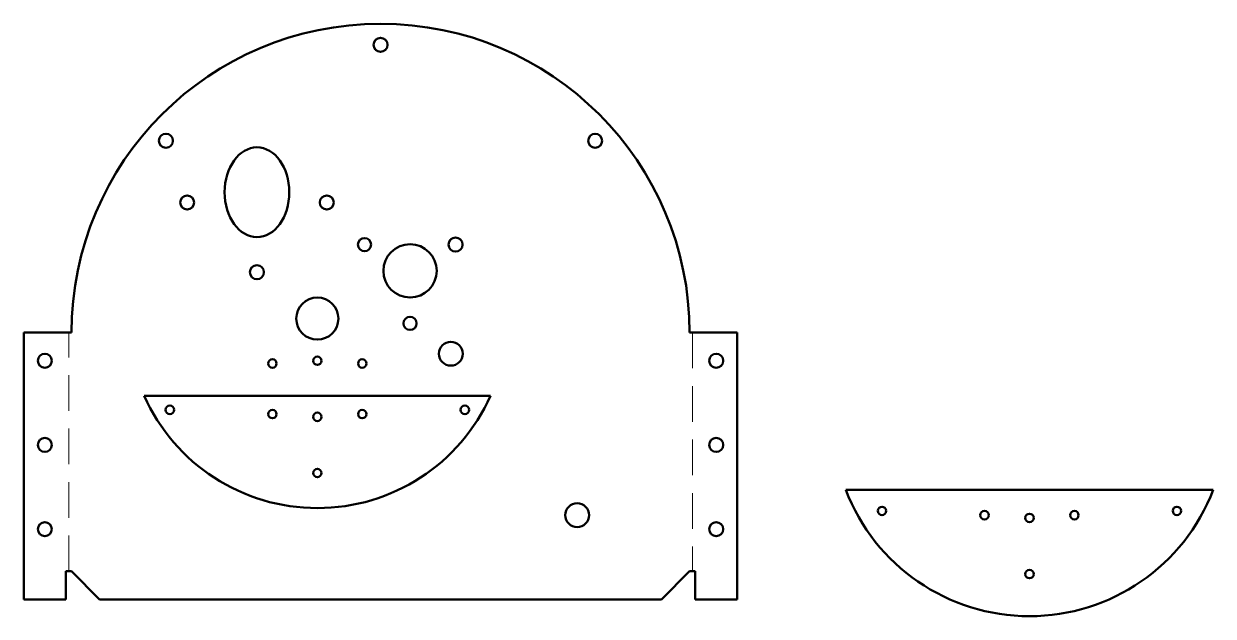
# Model space of a CAD drawing. Header units: millimetres. Extents: x -2 to 421, y -6 to 205.
import ezdxf

# ---------------------------------------------------------------- set-up
doc = ezdxf.new("R2010")
doc.units = ezdxf.units.MM
doc.linetypes.add('DASHED', pattern=[19.05, 12.7, -6.35])
doc.layers.get('0').update_dxf_attribs({"linetype": 'CONTINUOUS', "lineweight": 50})
doc.layers.add('fold', color=7, linetype='DASHED', lineweight=5)
doc.layers.add('screw', color=7, linetype='CONTINUOUS', lineweight=50)

msp = doc.modelspace()

# ---------------------------------------------------------------- linework, layer by layer
at = {"linetype": 'CONTINUOUS', "lineweight": 50}
for p, q in [((-2, 95), (15, 95)), ((-2, 0), (-2, 95)), ((252, 95), (235, 95)), ((252, 0), (252, 95)), ((40.9, 72.5), (164.1, 72.5)), ((13, 0), (13, 10)), ((25, 0), (15, 10)), ((225, 0), (235, 10)), ((237, 10), (237, 0)), ((-2, 0), (13, 0)), ((25, 0), (225, 0)), ((237, 0), (252, 0))]:
    msp.add_line(p, q, dxfattribs=at)
for p, q in [((290.6, 39), (421.4, 39)), ((13, 10), (15, 10)), ((235, 10), (237, 10))]:
    msp.add_line(p, q)
for centre, radius in [((135.5, 117), 9.5), ((102.5, 100), 7.5), ((150, 87.5), 4.25), ((195, 30), 4.25)]:
    msp.add_circle(centre, radius)
for centre, radius, start, end in [((125, 95), 110, 0, 180), ((102.5, 100), 67.5, 204.0421, 335.9579), ((356, 64.02), 70.02, 200.9383, 339.0617)]:
    msp.add_arc(centre, radius, start, end)
msp.add_ellipse((81, 145), major_axis=(0, -16), ratio=0.71875)
at = {"layer": 'fold', "linetype": 'DASHED', "lineweight": 5}
for p, q in [((14, 10), (14, 95)), ((236, 95), (236, 10))]:
    msp.add_line(p, q, dxfattribs=at)
at = {"layer": 'screw'}
for centre, radius in [((125, 197.5), 2.5), ((48.61, 163.35), 2.5), ((201.39, 163.34), 2.5), ((56.15, 141.35), 2.5), ((105.85, 141.35), 2.5), ((119.31, 126.35), 2.35), ((151.69, 126.35), 2.5), ((81, 116.5), 2.5), ((135.5, 98.3), 2.35), ((5.5, 85), 2.5), ((86.5, 84), 1.5), ((102.5, 85), 1.5), ((118.5, 84), 1.5), ((244.5, 85), 2.5), ((50, 67.5), 1.5), ((155, 67.5), 1.5), ((86.5, 66), 1.5), ((102.5, 65), 1.5), ((118.5, 66), 1.5), ((5.5, 55), 2.5), ((244.5, 55), 2.5), ((102.5, 45.01), 1.5), ((303.5, 31.5), 1.5), ((340, 30), 1.5), ((356, 29), 1.5), ((372, 30), 1.5), ((408.5, 31.5), 1.5), ((5.5, 25), 2.5), ((244.5, 25), 2.5), ((356, 9), 1.5)]:
    msp.add_circle(centre, radius, dxfattribs=at)

doc.saveas('drawing.dxf')
